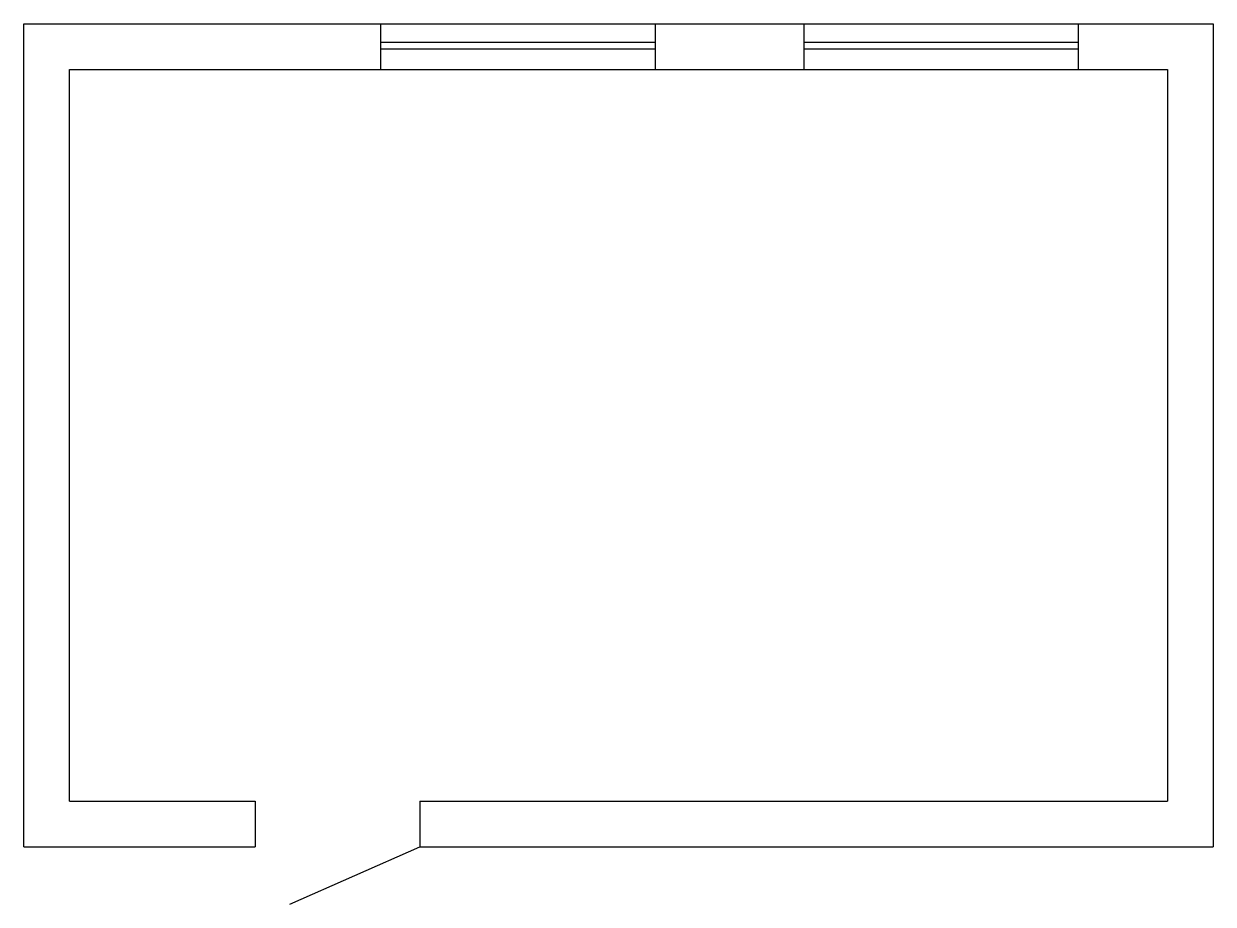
# Model space of a CAD drawing. Header units: millimetres. Extents: x 5807 to 30288, y -40917 to 2953.
# Drawn here: x 5807 to 12307, y -40538 to -35724 of the extents above; entities that cross this region are included whole.
import ezdxf

# ---------------------------------------------------------------- set-up
doc = ezdxf.new("R2010")
doc.units = ezdxf.units.MM
doc.header["$MEASUREMENT"] = 0
doc.layers.add('0_Ном._пера__21', color=7, linetype='Continuous', lineweight=30)

msp = doc.modelspace()

# ---------------------------------------------------------------- linework, layer by layer
at = {"layer": '0_Ном._пера__21', "color": 7, "linetype": 'Continuous', "lineweight": 30}
for p, q in [((5807.2, -40223.9), (5807.2, -35723.9)), ((5807.2, -35723.9), (12307.2, -35723.9)), ((7758.6, -35973.9), (7758.6, -35723.9)), ((9258.6, -35973.9), (9258.6, -35723.9)), ((10070.9, -35973.9), (10070.9, -35723.9)), ((11570.9, -35973.9), (11570.9, -35723.9)), ((12307.2, -35723.9), (12307.2, -40223.9)), ((7758.6, -35825.1), (9258.6, -35825.1)), ((7758.6, -35861.1), (9258.6, -35861.1)), ((10070.9, -35825.1), (11570.9, -35825.1)), ((10070.9, -35861.1), (11570.9, -35861.1)), ((6057.2, -39973.9), (6057.2, -35973.9)), ((6057.2, -35973.9), (12057.2, -35973.9)), ((12057.2, -35973.9), (12057.2, -39973.9)), ((6057.2, -39973.9), (7071.2, -39973.9)), ((7071.2, -39973.9), (7071.2, -40223.9)), ((7971.2, -39973.9), (7971.2, -40223.9)), ((7971.2, -39973.9), (12057.2, -39973.9)), ((5807.2, -40223.9), (7071.2, -40223.9)), ((7261.3, -40537.6), (7971.2, -40223.9)), ((7971.2, -40223.9), (12307.2, -40223.9))]:
    msp.add_line(p, q, dxfattribs=at)

doc.saveas('drawing.dxf')
